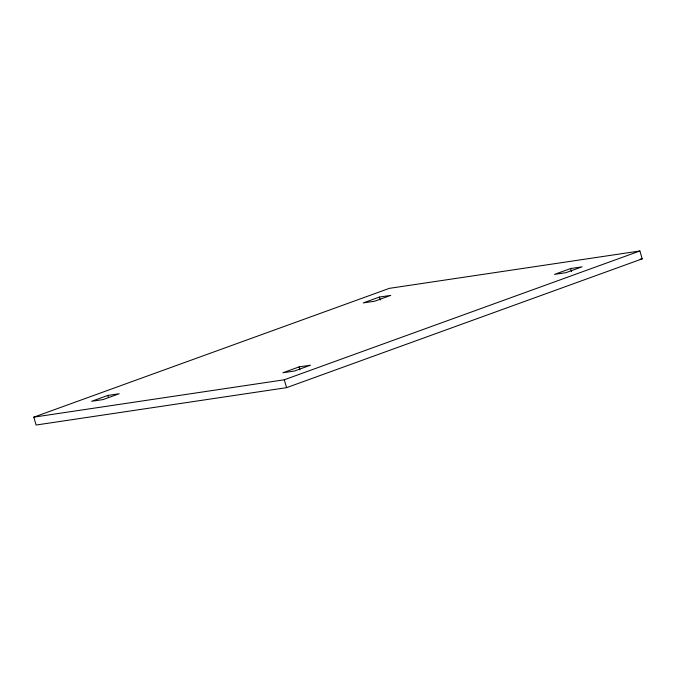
<?xml version="1.0" encoding="UTF-8"?>
<svg xmlns="http://www.w3.org/2000/svg" width="676" height="676" viewBox="0 0 676 676"><rect width="100%" height="100%" fill="white"/><g stroke="black" fill="none" stroke-linecap="round" stroke-linejoin="round"><path stroke-width="1.01" d="M33.8 417.151L389.418 288.339L639.885 250.973L642.2 258.849L286.582 387.661L36.115 425.027L33.8 417.151L284.266 379.785L639.885 250.973M107.822 395.435L91.657 401.29L103.039 399.592L119.204 393.736L107.822 395.435L108.397 397.404M379.38 297.068L363.215 302.924L374.605 301.226L390.77 295.37L379.38 297.068L380.25 300.017M299.079 366.899L282.914 372.755L294.305 371.056L310.47 365.209L299.079 366.899L299.95 369.856M570.645 268.533L554.481 274.388L565.863 272.69L582.028 266.834L570.645 268.533L571.516 271.49M640.113 259.153L642.2 258.849M284.266 379.785L286.582 387.661"/></g></svg>
